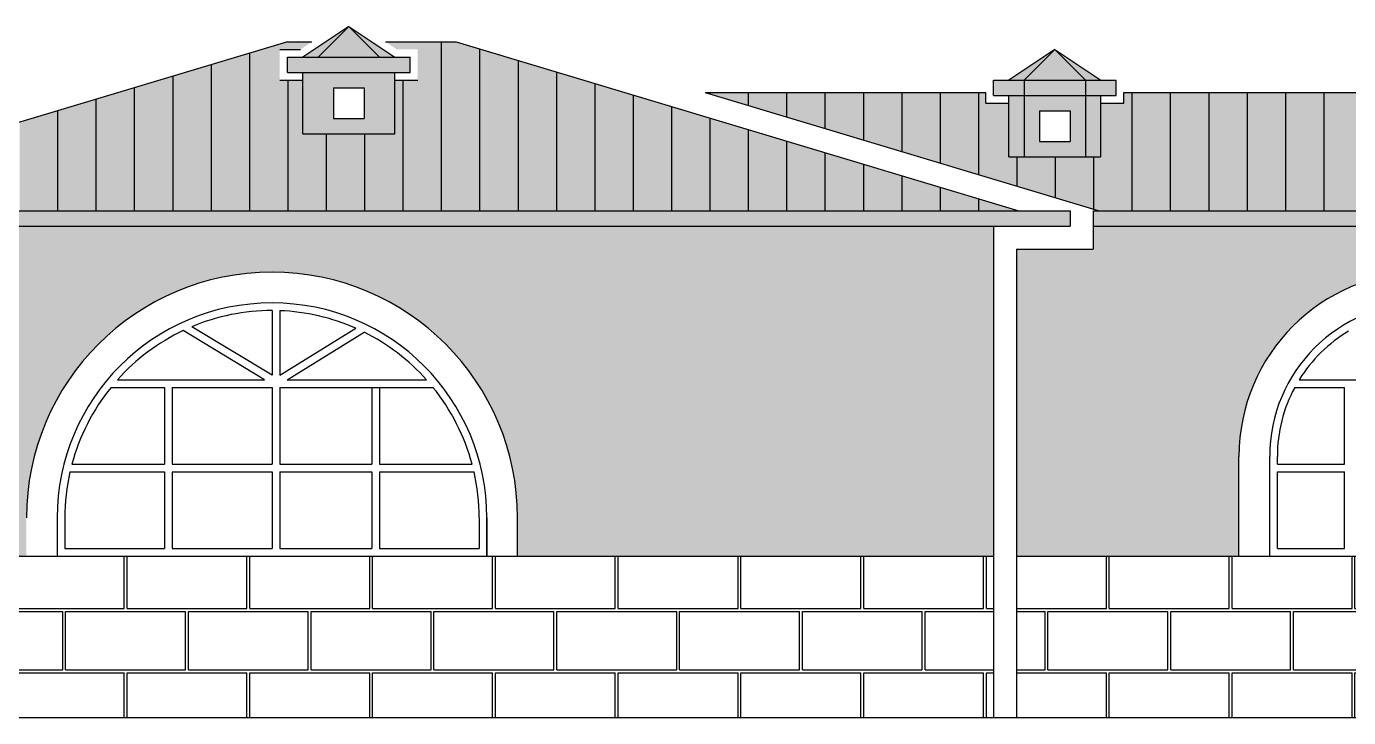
# Model space of a CAD drawing. Extents: x 9483 to 67306, y -5730 to 5191.
# Drawn here: x 30892 to 31753, y -2460 to -2010 of the extents above; entities that cross this region are included whole.
import ezdxf

# ---------------------------------------------------------------- set-up
doc = ezdxf.new("R2010")
doc.units = 0
doc.header["$MEASUREMENT"] = 0
for name, color, linetype in [('duvar', 3, 'CONTINUOUS'), ('kolon', 1, 'CONTINUOUS'), ('Layer1', 4, 'CONTINUOUS'), ('yazı', 6, 'CONTINUOUS'), ('ölçü', 5, 'CONTINUOUS')]:
    doc.layers.add(name, color=color, linetype=linetype)

msp = doc.modelspace()

# ---------------------------------------------------------------- hatches: boundary and pattern name
at = {"layer": 'Layer1'}
h = msp.add_hatch(color=6, dxfattribs=at)
h.dxf.hatch_style = 1
h.set_gradient(color1=(255, 0, 0), color2=(255, 219, 219), one_color=1, tint=0.93, name='CYLINDER')
h.paths.add_polyline_path([(31101.78178, -2010.18149), (31071.78178, -2030.18149), (31081.78178, -2030.18149)])
h = msp.add_hatch(color=6, dxfattribs=at)
h.dxf.hatch_style = 1
h.set_gradient(color1=(255, 0, 0), color2=(255, 219, 219), one_color=1, tint=0.93, name='CYLINDER')
h.paths.add_polyline_path([(31101.78178, -2010.18149), (31081.78178, -2030.18149), (31121.78178, -2030.18149)])
h = msp.add_hatch(color=6, dxfattribs=at)
h.dxf.hatch_style = 1
h.set_gradient(color1=(255, 0, 0), color2=(255, 219, 219), one_color=1, tint=0.93, name='CYLINDER')
h.paths.add_polyline_path([(31101.78178, -2010.18149), (31121.78178, -2030.18149), (31131.78178, -2030.18149)])
h = msp.add_hatch(color=3, dxfattribs=at)
h.dxf.hatch_style = 1
h.set_gradient(color1=(255, 0, 0), color2=(255, 209, 209), one_color=1, tint=0.91, name='CYLINDER')
h.paths.add_polyline_path([(31062.2768, -2045.18149), (31056.78178, -2045.18149), (31056.78178, -2025.18149), (31070.2679, -2025.18149), (31077.7679, -2020.18149), (31061.78178, -2020.18149), (31037.2768, -2027.53298), (31037.2768, -2130.18149), (31062.2768, -2130.18149)])
h = msp.add_hatch(color=3, dxfattribs=at)
h.dxf.hatch_style = 1
h.set_gradient(color1=(255, 0, 0), color2=(255, 209, 209), one_color=1, tint=0.91, name='CYLINDER')
h.paths.add_polyline_path([(31162.2768, -2020.18149), (31125.79565, -2020.18149), (31133.29565, -2025.18149), (31146.78178, -2025.18149), (31146.78178, -2045.18149), (31137.2768, -2045.18149), (31137.2768, -2130.18149), (31162.2768, -2130.18149)])
h = msp.add_hatch(color=35, dxfattribs=at)
h.dxf.hatch_style = 1
h.set_gradient(color1=(255, 0, 0), color2=(255, 209, 209), one_color=1, tint=0.91, name='CYLINDER')
h.paths.add_polyline_path([(31187.2768, -2024.82999), (31171.78178, -2020.18149), (31162.2768, -2020.18149), (31162.2768, -2130.18149), (31187.2768, -2130.18149)])
h = msp.add_hatch(color=35, dxfattribs=at)
h.dxf.hatch_style = 1
h.set_gradient(color1=(255, 0, 0), color2=(255, 209, 209), one_color=1, tint=0.91, name='CYLINDER')
h.paths.add_polyline_path([(31037.2768, -2027.53298), (31012.2768, -2035.03298), (31012.2768, -2130.18149), (31037.2768, -2130.18149)])
h = msp.add_hatch(color=6, dxfattribs=at)
h.dxf.hatch_style = 1
h.set_gradient(color1=(255, 0, 0), color2=(255, 219, 219), one_color=1, tint=0.93, name='CYLINDER')
h.paths.add_polyline_path([(31141.78178, -2030.18149), (31061.78178, -2030.18149), (31061.78178, -2040.18149), (31141.78178, -2040.18149)])
h = msp.add_hatch(color=35, dxfattribs=at)
h.dxf.hatch_style = 1
h.set_gradient(color1=(255, 0, 0), color2=(255, 209, 209), one_color=1, tint=0.91, name='CYLINDER')
h.paths.add_polyline_path([(31212.2768, -2032.32999), (31187.2768, -2024.82999), (31187.2768, -2130.18149), (31212.2768, -2130.18149)])
h = msp.add_hatch(color=35, dxfattribs=at)
h.dxf.hatch_style = 1
h.set_gradient(color1=(255, 0, 0), color2=(255, 209, 209), one_color=1, tint=0.91, name='CYLINDER')
h.paths.add_polyline_path([(31237.2768, -2039.82999), (31212.2768, -2032.32999), (31212.2768, -2130.18149), (31237.2768, -2130.18149)])
h = msp.add_hatch(color=6, dxfattribs=at)
h.dxf.hatch_style = 1
h.set_gradient(color1=(255, 0, 0), color2=(255, 219, 219), one_color=1, tint=0.93, name='CYLINDER')
h.paths.add_polyline_path([(31561.78178, -2025.18149), (31531.78178, -2045.18149), (31541.78178, -2045.18149)])
h = msp.add_hatch(color=6, dxfattribs=at)
h.dxf.hatch_style = 1
h.set_gradient(color1=(255, 0, 0), color2=(255, 219, 219), one_color=1, tint=0.93, name='CYLINDER')
h.paths.add_polyline_path([(31561.78178, -2025.18149), (31541.78178, -2045.18149), (31581.78178, -2045.18149)])
h = msp.add_hatch(color=6, dxfattribs=at)
h.dxf.hatch_style = 1
h.set_gradient(color1=(255, 0, 0), color2=(255, 219, 219), one_color=1, tint=0.93, name='CYLINDER')
h.paths.add_polyline_path([(31561.78178, -2025.18149), (31581.78178, -2045.18149), (31591.78178, -2045.18149)])
h = msp.add_hatch(color=35, dxfattribs=at)
h.dxf.hatch_style = 1
h.set_gradient(color1=(255, 0, 0), color2=(255, 209, 209), one_color=1, tint=0.91, name='CYLINDER')
h.paths.add_polyline_path([(31012.2768, -2035.03298), (30987.2768, -2042.53298), (30987.2768, -2130.18149), (31012.2768, -2130.18149)])
h = msp.add_hatch(color=3, dxfattribs=at)
h.dxf.hatch_style = 1
h.set_gradient(color1=(255, 191, 0), color2=(255, 240, 194), one_color=1, tint=0.88, name='INVSPHERICAL')
h.paths.add_polyline_path([(31081.78178, -2040.18149), (31071.78178, -2040.18149), (31071.78178, -2080.18149), (31081.78178, -2080.18149)])
h.paths.add_polyline_path([(31131.78178, -2040.18149), (31121.78178, -2040.18149), (31121.78178, -2080.18149), (31131.78178, -2080.18149)])
h = msp.add_hatch(color=3, dxfattribs=at)
h.dxf.hatch_style = 1
h.set_gradient(color1=(255, 191, 0), color2=(255, 240, 194), one_color=1, tint=0.88, name='CYLINDER')
h.paths.add_polyline_path([(31121.78178, -2040.18149), (31081.78178, -2040.18149), (31081.78178, -2080.18149), (31121.78178, -2080.18149)])
h.paths.add_polyline_path([(31091.78178, -2050.18149), (31111.78178, -2050.18149), (31111.78178, -2070.18149), (31091.78178, -2070.18149)], flags=16)
h = msp.add_hatch(color=35, dxfattribs=at)
h.dxf.hatch_style = 1
h.set_gradient(color1=(255, 0, 0), color2=(255, 209, 209), one_color=1, tint=0.91, name='CYLINDER')
h.paths.add_polyline_path([(31262.2768, -2047.32999), (31237.2768, -2039.82999), (31237.2768, -2130.18149), (31262.2768, -2130.18149)])
h = msp.add_hatch(color=35, dxfattribs=at)
h.dxf.hatch_style = 1
h.set_gradient(color1=(255, 0, 0), color2=(255, 209, 209), one_color=1, tint=0.91, name='CYLINDER')
h.paths.add_polyline_path([(30962.2768, -2050.03298), (30937.2768, -2057.53298), (30937.2768, -2130.18149), (30962.2768, -2130.18149)])
h = msp.add_hatch(color=35, dxfattribs=at)
h.dxf.hatch_style = 1
h.set_gradient(color1=(255, 0, 0), color2=(255, 209, 209), one_color=1, tint=0.91, name='CYLINDER')
h.paths.add_polyline_path([(30987.2768, -2042.53298), (30962.2768, -2050.03298), (30962.2768, -2130.18149), (30987.2768, -2130.18149)])
h = msp.add_hatch(color=3, dxfattribs=at)
h.dxf.hatch_style = 1
h.set_gradient(color1=(255, 0, 0), color2=(255, 209, 209), one_color=1, tint=0.91, name='CYLINDER')
h.paths.add_polyline_path([(31087.2768, -2080.18149), (31071.78178, -2080.18149), (31071.78178, -2045.18149), (31062.2768, -2045.18149), (31062.2768, -2130.18149), (31087.2768, -2130.18149)])
h = msp.add_hatch(color=3, dxfattribs=at)
h.dxf.hatch_style = 1
h.set_gradient(color1=(255, 0, 0), color2=(255, 209, 209), one_color=1, tint=0.91, name='CYLINDER')
h.paths.add_polyline_path([(31137.2768, -2045.18149), (31131.78178, -2045.18149), (31131.78178, -2080.18149), (31112.2768, -2080.18149), (31112.2768, -2130.18149), (31137.2768, -2130.18149)])
h = msp.add_hatch(color=35, dxfattribs=at)
h.dxf.hatch_style = 1
h.set_gradient(color1=(255, 0, 0), color2=(255, 209, 209), one_color=1, tint=0.91, name='CYLINDER')
h.paths.add_polyline_path([(31287.2768, -2054.82999), (31262.2768, -2047.32999), (31262.2768, -2130.18149), (31287.2768, -2130.18149)])
h = msp.add_hatch(color=6, dxfattribs=at)
h.dxf.hatch_style = 1
h.set_gradient(color1=(255, 0, 0), color2=(255, 219, 219), one_color=1, tint=0.93, name='CYLINDER')
h.paths.add_polyline_path([(31541.78178, -2045.18149), (31521.78178, -2045.18149), (31521.78178, -2055.18149), (31541.78178, -2055.18149)])
h.paths.add_polyline_path([(31581.78178, -2045.18149), (31541.78178, -2045.18149), (31541.78178, -2055.18149), (31581.78178, -2055.18149)])
h.paths.add_polyline_path([(31601.78178, -2045.18149), (31581.78178, -2045.18149), (31581.78178, -2055.18149), (31601.78178, -2055.18149)])
h = msp.add_hatch(color=35, dxfattribs=at)
h.dxf.hatch_style = 1
h.set_gradient(color1=(255, 0, 0), color2=(255, 209, 209), one_color=1, tint=0.91, name='CYLINDER')
h.paths.add_polyline_path([(30937.2768, -2057.53298), (30912.2768, -2065.03298), (30912.2768, -2130.18149), (30937.2768, -2130.18149)])
h = msp.add_hatch(color=35, dxfattribs=at)
h.dxf.hatch_style = 1
h.set_gradient(color1=(255, 0, 0), color2=(255, 209, 209), one_color=1, tint=0.91, name='CYLINDER')
h.paths.add_polyline_path([(31312.2768, -2062.32999), (31287.2768, -2054.82999), (31287.2768, -2130.18149), (31312.2768, -2130.18149)])
h = msp.add_hatch(color=35, dxfattribs=at)
h.dxf.hatch_style = 1
h.set_gradient(color1=(255, 0, 0), color2=(255, 209, 209), one_color=1, tint=0.91, name='CYLINDER')
h.paths.add_polyline_path([(31362.2768, -2053.18149), (31337.2768, -2053.18149), (31337.2768, -2054.16953), (31362.2768, -2061.66953)])
h = msp.add_hatch(color=35, dxfattribs=at)
h.dxf.hatch_style = 1
h.set_gradient(color1=(255, 0, 0), color2=(255, 209, 209), one_color=1, tint=0.91, name='CYLINDER')
h.paths.add_polyline_path([(31387.2768, -2053.18149), (31362.2768, -2053.18149), (31362.2768, -2061.66953), (31387.2768, -2069.16953)])
h = msp.add_hatch(color=35, dxfattribs=at)
h.dxf.hatch_style = 1
h.set_gradient(color1=(255, 0, 0), color2=(255, 209, 209), one_color=1, tint=0.91, name='CYLINDER')
h.paths.add_polyline_path([(31412.2768, -2053.18149), (31387.2768, -2053.18149), (31387.2768, -2069.16953), (31412.2768, -2076.66953)])
h = msp.add_hatch(color=35, dxfattribs=at)
h.dxf.hatch_style = 1
h.set_gradient(color1=(255, 0, 0), color2=(255, 209, 209), one_color=1, tint=0.91, name='CYLINDER')
h.paths.add_polyline_path([(31437.2768, -2053.18149), (31412.2768, -2053.18149), (31412.2768, -2076.66953), (31437.2768, -2084.16953)])
h = msp.add_hatch(color=35, dxfattribs=at)
h.dxf.hatch_style = 1
h.set_gradient(color1=(255, 0, 0), color2=(255, 209, 209), one_color=1, tint=0.91, name='CYLINDER')
h.paths.add_polyline_path([(31462.2768, -2053.18149), (31437.2768, -2053.18149), (31437.2768, -2084.16953), (31462.2768, -2091.66953)])
h = msp.add_hatch(color=35, dxfattribs=at)
h.dxf.hatch_style = 1
h.set_gradient(color1=(255, 0, 0), color2=(255, 209, 209), one_color=1, tint=0.91, name='CYLINDER')
h.paths.add_polyline_path([(31487.2768, -2053.18149), (31462.2768, -2053.18149), (31462.2768, -2091.66953), (31487.2768, -2099.16953)])
h = msp.add_hatch(color=35, dxfattribs=at)
h.dxf.hatch_style = 1
h.set_gradient(color1=(255, 0, 0), color2=(255, 209, 209), one_color=1, tint=0.91, name='CYLINDER')
h.paths.add_polyline_path([(31512.2768, -2053.18149), (31487.2768, -2053.18149), (31487.2768, -2099.16953), (31512.2768, -2106.66953)])
h = msp.add_hatch(color=6, dxfattribs=at)
h.dxf.hatch_style = 1
h.set_gradient(color1=(255, 0, 0), color2=(255, 219, 219), one_color=1, tint=0.93, name='CYLINDER')
h.paths.add_polyline_path([(31531.78178, -2060.18149), (31516.78178, -2060.18149), (31516.78178, -2053.18149), (31512.2768, -2053.18149), (31512.2768, -2106.66953), (31537.2768, -2114.16953), (31537.2768, -2095.18149), (31531.78178, -2095.18149)])
h = msp.add_hatch(color=6, dxfattribs=at)
h.dxf.hatch_style = 1
h.set_gradient(color1=(255, 223, 127), color2=(255, 246, 219), one_color=1, tint=0.93, name='CYLINDER')
h.paths.add_polyline_path([(31541.78178, -2055.18149), (31531.78178, -2055.18149), (31531.78178, -2095.18149), (31541.78178, -2095.18149)])
h.paths.add_polyline_path([(31591.78178, -2055.18149), (31581.78178, -2055.18149), (31581.78178, -2095.18149), (31591.78178, -2095.18149)])
h = msp.add_hatch(color=6, dxfattribs=at)
h.dxf.hatch_style = 1
h.set_gradient(color1=(255, 223, 127), color2=(255, 231, 158), one_color=1, tint=0.81, name='CYLINDER')
h.paths.add_polyline_path([(31581.78178, -2055.18149), (31541.78178, -2055.18149), (31541.78178, -2095.18149), (31581.78178, -2095.18149)])
h.paths.add_polyline_path([(31551.78178, -2065.18149), (31571.78178, -2065.18149), (31571.78178, -2085.18149), (31551.78178, -2085.18149)], flags=16)
h = msp.add_hatch(color=6, dxfattribs=at)
h.dxf.hatch_style = 1
h.set_gradient(color1=(255, 0, 0), color2=(255, 219, 219), one_color=1, tint=0.93, name='CYLINDER')
h.paths.add_polyline_path([(31612.2768, -2053.18149), (31606.78178, -2053.18149), (31606.78178, -2060.18149), (31591.78178, -2060.18149), (31591.78178, -2095.18149), (31587.2768, -2095.18149), (31587.2768, -2129.16953), (31590.64998, -2130.18149), (31612.2768, -2130.18149)])
h = msp.add_hatch(color=35, dxfattribs=at)
h.dxf.hatch_style = 1
h.set_gradient(color1=(255, 0, 0), color2=(255, 209, 209), one_color=1, tint=0.91, name='CYLINDER')
h.paths.add_polyline_path([(31637.2768, -2053.18149), (31612.2768, -2053.18149), (31612.2768, -2130.18149), (31637.2768, -2130.18149)])
h = msp.add_hatch(color=35, dxfattribs=at)
h.dxf.hatch_style = 1
h.set_gradient(color1=(255, 0, 0), color2=(255, 209, 209), one_color=1, tint=0.91, name='CYLINDER')
h.paths.add_polyline_path([(31662.2768, -2053.18149), (31637.2768, -2053.18149), (31637.2768, -2130.18149), (31662.2768, -2130.18149)])
h = msp.add_hatch(color=35, dxfattribs=at)
h.dxf.hatch_style = 1
h.set_gradient(color1=(255, 0, 0), color2=(255, 209, 209), one_color=1, tint=0.91, name='CYLINDER')
h.paths.add_polyline_path([(31687.2768, -2053.18149), (31662.2768, -2053.18149), (31662.2768, -2130.18149), (31687.2768, -2130.18149)])
h = msp.add_hatch(color=35, dxfattribs=at)
h.dxf.hatch_style = 1
h.set_gradient(color1=(255, 0, 0), color2=(255, 209, 209), one_color=1, tint=0.91, name='CYLINDER')
h.paths.add_polyline_path([(31712.2768, -2053.18149), (31687.2768, -2053.18149), (31687.2768, -2130.18149), (31712.2768, -2130.18149)])
h = msp.add_hatch(color=35, dxfattribs=at)
h.dxf.hatch_style = 1
h.set_gradient(color1=(255, 0, 0), color2=(255, 209, 209), one_color=1, tint=0.91, name='CYLINDER')
h.paths.add_polyline_path([(31712.2768, -2130.18149), (31737.2768, -2130.18149), (31737.2768, -2053.18149), (31712.2768, -2053.18149)])
h = msp.add_hatch(color=35, dxfattribs=at)
h.dxf.hatch_style = 1
h.set_gradient(color1=(255, 0, 0), color2=(255, 209, 209), one_color=1, tint=0.91, name='CYLINDER')
h.paths.add_polyline_path([(31737.2768, -2130.18149), (31762.2768, -2130.18149), (31762.2768, -2053.18149), (31737.2768, -2053.18149)])
h = msp.add_hatch(color=35, dxfattribs=at)
h.dxf.hatch_style = 1
h.set_gradient(color1=(255, 0, 0), color2=(255, 209, 209), one_color=1, tint=0.91, name='CYLINDER')
h.paths.add_polyline_path([(30912.2768, -2065.03298), (30887.2768, -2072.53298), (30887.2768, -2130.18149), (30912.2768, -2130.18149)])
h = msp.add_hatch(color=35, dxfattribs=at)
h.dxf.hatch_style = 1
h.set_gradient(color1=(255, 0, 0), color2=(255, 209, 209), one_color=1, tint=0.91, name='CYLINDER')
h.paths.add_polyline_path([(31337.2768, -2069.82999), (31312.2768, -2062.32999), (31312.2768, -2130.18149), (31337.2768, -2130.18149)])
h = msp.add_hatch(color=35, dxfattribs=at)
h.dxf.hatch_style = 1
h.set_gradient(color1=(255, 0, 0), color2=(255, 209, 209), one_color=1, tint=0.91, name='CYLINDER')
h.paths.add_polyline_path([(31362.2768, -2077.32999), (31337.2768, -2069.82999), (31337.2768, -2130.18149), (31362.2768, -2130.18149)])
h = msp.add_hatch(color=3, dxfattribs=at)
h.dxf.hatch_style = 1
h.set_gradient(color1=(255, 0, 0), color2=(255, 209, 209), one_color=1, tint=0.91, name='CYLINDER')
h.paths.add_polyline_path([(31112.2768, -2080.18149), (31087.2768, -2080.18149), (31087.2768, -2130.18149), (31112.2768, -2130.18149)])
h = msp.add_hatch(color=35, dxfattribs=at)
h.dxf.hatch_style = 1
h.set_gradient(color1=(255, 0, 0), color2=(255, 209, 209), one_color=1, tint=0.91, name='CYLINDER')
h.paths.add_polyline_path([(31387.2768, -2084.82999), (31362.2768, -2077.32999), (31362.2768, -2130.18149), (31387.2768, -2130.18149)])
h = msp.add_hatch(color=35, dxfattribs=at)
h.dxf.hatch_style = 1
h.set_gradient(color1=(255, 0, 0), color2=(255, 209, 209), one_color=1, tint=0.91, name='CYLINDER')
h.paths.add_polyline_path([(31412.2768, -2092.32999), (31387.2768, -2084.82999), (31387.2768, -2130.18149), (31412.2768, -2130.18149)])
h = msp.add_hatch(color=35, dxfattribs=at)
h.dxf.hatch_style = 1
h.set_gradient(color1=(255, 0, 0), color2=(255, 209, 209), one_color=1, tint=0.91, name='CYLINDER')
h.paths.add_polyline_path([(31437.2768, -2099.82999), (31412.2768, -2092.32999), (31412.2768, -2130.18149), (31437.2768, -2130.18149)])
h = msp.add_hatch(color=35, dxfattribs=at)
h.dxf.hatch_style = 1
h.set_gradient(color1=(255, 0, 0), color2=(255, 209, 209), one_color=1, tint=0.91, name='CYLINDER')
h.paths.add_polyline_path([(31462.2768, -2107.32999), (31437.2768, -2099.82999), (31437.2768, -2130.18149), (31462.2768, -2130.18149)])
h = msp.add_hatch(color=6, dxfattribs=at)
h.dxf.hatch_style = 1
h.set_gradient(color1=(255, 0, 0), color2=(255, 219, 219), one_color=1, tint=0.93, name='CYLINDER')
h.paths.add_polyline_path([(31562.2768, -2095.18149), (31537.2768, -2095.18149), (31537.2768, -2114.16953), (31562.2768, -2121.66953)])
h = msp.add_hatch(color=6, dxfattribs=at)
h.dxf.hatch_style = 1
h.set_gradient(color1=(255, 0, 0), color2=(255, 219, 219), one_color=1, tint=0.93, name='CYLINDER')
h.paths.add_polyline_path([(31587.2768, -2095.18149), (31562.2768, -2095.18149), (31562.2768, -2121.66953), (31587.2768, -2129.16953)])
h = msp.add_hatch(color=35, dxfattribs=at)
h.dxf.hatch_style = 1
h.set_gradient(color1=(255, 0, 0), color2=(255, 209, 209), one_color=1, tint=0.91, name='CYLINDER')
h.paths.add_polyline_path([(31487.2768, -2114.82999), (31462.2768, -2107.32999), (31462.2768, -2130.18149), (31487.2768, -2130.18149)])
h = msp.add_hatch(color=35, dxfattribs=at)
h.dxf.hatch_style = 1
h.set_gradient(color1=(255, 0, 0), color2=(255, 209, 209), one_color=1, tint=0.91, name='CYLINDER')
h.paths.add_polyline_path([(31512.2768, -2122.32999), (31487.2768, -2114.82999), (31487.2768, -2130.18149), (31512.2768, -2130.18149)])
h = msp.add_hatch(color=35, dxfattribs=at)
h.dxf.hatch_style = 1
h.set_gradient(color1=(255, 0, 0), color2=(255, 209, 209), one_color=1, tint=0.91, name='CYLINDER')
h.paths.add_polyline_path([(31512.2768, -2122.32999), (31512.2768, -2130.18149), (31537.2768, -2130.18149), (31537.2768, -2129.82999)])
h = msp.add_hatch(color=35, dxfattribs=at)
h.dxf.hatch_style = 1
h.set_gradient(color1=(255, 191, 0), color2=(255, 210, 77), one_color=1, tint=0.65, name='CYLINDER')
h.paths.add_polyline_path([(31211.78178, -2330.18149), (31211.78178, -2355.18149), (31521.78178, -2355.18149), (31521.78178, -2140.18149), (30711.78178, -2140.18149), (30711.78178, -2355.18149), (30891.78178, -2355.18149), (30891.78178, -2330.18149, -1)])
h = msp.add_hatch(color=35, dxfattribs=at)
h.dxf.hatch_style = 1
h.set_gradient(color1=(255, 223, 127), color2=(255, 210, 77), one_color=1, tint=0.65, name='CYLINDER')
h.paths.add_polyline_path([(31921.78178, -2290.18149), (31921.78178, -2355.18149), (32081.78178, -2355.18149), (32081.78178, -2140.18149), (31586.78178, -2140.18149), (31586.78178, -2155.18149), (31536.78178, -2155.18149), (31536.78178, -2355.18149), (31681.78178, -2355.18149), (31681.78178, -2290.18149, -1)])
h = msp.add_hatch(dxfattribs=at)
h.set_pattern_fill('AR-B816C,_O', color=35, scale=5)
h.set_pattern_definition([(0, (-6362.723, -1991.117), (40, 40), [78.125, -1.875]), (0, (-6402.723, -1989.242), (40, 40), [78.125, -1.875]), (90, (-6362.723, -1991.117), (-40, 40), [-41.875, 38.125]), (90, (-6364.6, -1991.117), (-40, 40), [-41.875, 38.125])])
h.paths.add_polyline_path([(30711.78178, -2355.18149), (30711.78178, -2460.18149), (31521.78178, -2460.18149), (31521.78178, -2355.18149)])
h.paths.add_polyline_path([(31536.78178, -2355.18149), (31536.78178, -2460.18149), (32081.78178, -2460.18149), (32081.78178, -2355.18149)])
at = {"layer": 'ölçü'}
h = msp.add_hatch(color=5, dxfattribs=at)
h.dxf.hatch_style = 1
h.set_gradient(color1=(255, 0, 0), color2=(255, 204, 204), one_color=1, tint=0.9, name='CYLINDER')
h.paths.add_polyline_path([(31571.78178, -2130.18149), (30661.78178, -2130.18149), (30661.78178, -2140.18149), (31571.78178, -2140.18149)])
h.paths.add_polyline_path([(32131.78178, -2130.18149), (31586.78178, -2130.18149), (31586.78178, -2140.18149), (32131.78178, -2140.18149)])

# ---------------------------------------------------------------- linework, layer by layer
at = {"layer": 'duvar'}
for p, q in [((31521.78178, -2140.18149), (31521.78178, -2460.18149)), ((31536.78178, -2155.18149), (31536.78178, -2460.18149))]:
    msp.add_line(p, q, dxfattribs=at)
at = {"layer": 'duvar', "color": 3}
for p, q in [((31681.78178, -2355.18149), (31681.78178, -2290.18149)), ((31701.78178, -2355.18149), (31701.78178, -2290.18149)), ((30911.78178, -2330.18149), (30911.78178, -2355.18149)), ((30911.78178, -2330.18149), (30911.78178, -2355.18149)), ((31191.78178, -2355.18149), (31191.78178, -2330.1811)), ((31191.78178, -2355.18149), (31191.78178, -2330.18149)), ((31191.78178, -2330.18149), (31191.78178, -2355.18149)), ((31211.78178, -2355.18149), (31211.78178, -2330.18109)), ((31211.78178, -2355.18149), (31211.78178, -2330.18149)), ((31681.78178, -2355.18149), (31701.78178, -2355.18149))]:
    msp.add_line(p, q, dxfattribs=at)
for centre, radius in [((31051.78178, -2330.18149), 160), ((31801.78178, -2290.18149), 120), ((31051.78178, -2330.18149), 140), ((31801.78178, -2290.18149), 100)]:
    msp.add_arc(centre, radius, 360, 180, dxfattribs=at)
at = {"layer": 'kolon', "color": 1}
msp.add_line((30307.68937, -2460.18149), (32546.28345, -2460.18149), dxfattribs=at)
at = {"layer": 'Layer1', "color": 35}
for p, q in [((31101.78178, -2010.18149), (31071.78178, -2030.18149)), ((31101.78178, -2010.18149), (31081.78178, -2030.18149)), ((31101.78178, -2010.18149), (31121.78178, -2030.18149)), ((31101.78178, -2010.18149), (31131.78178, -2030.18149)), ((31061.78178, -2020.18149), (30695.11511, -2130.18149)), ((31061.78178, -2020.18149), (31077.7679, -2020.18149)), ((31125.79565, -2020.18149), (31171.78178, -2020.18149)), ((31162.2768, -2130.18149), (31162.2768, -2020.18149)), ((31171.78178, -2020.18149), (31538.44844, -2130.18149)), ((31037.2768, -2130.18149), (31037.2768, -2027.53298)), ((31056.78178, -2025.18149), (31070.2679, -2025.18149)), ((31061.78178, -2030.18149), (31141.78178, -2030.18149)), ((31187.2768, -2130.18149), (31187.2768, -2024.82999)), ((31212.2768, -2130.18149), (31212.2768, -2032.32999)), ((31561.78178, -2025.18149), (31531.78178, -2045.18149)), ((31561.78178, -2025.18149), (31541.78178, -2045.18149)), ((31561.78178, -2025.18149), (31591.78178, -2045.18149)), ((31561.78178, -2025.18149), (31581.78178, -2045.18149)), ((31012.2768, -2130.18149), (31012.2768, -2035.03298)), ((31061.78178, -2040.18149), (31141.78178, -2040.18149)), ((31237.2768, -2130.18149), (31237.2768, -2039.82999)), ((30962.2768, -2130.18149), (30962.2768, -2050.03298)), ((30987.2768, -2130.18149), (30987.2768, -2042.53298)), ((31056.78178, -2045.18149), (31071.78178, -2045.18149)), ((31062.2768, -2130.18149), (31062.2768, -2045.18149)), ((31131.78178, -2045.18149), (31146.78178, -2045.18149)), ((31137.2768, -2130.18149), (31137.2768, -2045.18149)), ((31262.2768, -2130.18149), (31262.2768, -2047.32999)), ((31521.78178, -2045.18149), (31601.78178, -2045.18149)), ((31541.78178, -2045.18149), (31541.78178, -2095.18149)), ((31581.78178, -2045.18149), (31581.78178, -2095.18149)), ((30937.2768, -2130.18149), (30937.2768, -2057.53298)), ((31091.78178, -2050.18149), (31091.78178, -2070.18149)), ((31091.78178, -2050.18149), (31111.78178, -2050.18149)), ((31111.78178, -2050.18149), (31111.78178, -2070.18149)), ((31287.2768, -2130.18149), (31287.2768, -2054.82999)), ((31333.98331, -2053.18149), (31516.78178, -2053.18149)), ((31333.98331, -2053.18149), (31590.64998, -2130.18149)), ((31337.2768, -2054.16953), (31337.2768, -2053.18149)), ((31362.2768, -2061.66953), (31362.2768, -2053.18149)), ((31387.2768, -2069.16953), (31387.2768, -2053.18149)), ((31412.2768, -2076.66953), (31412.2768, -2053.18149)), ((31437.2768, -2084.16953), (31437.2768, -2053.18149)), ((31462.2768, -2091.66953), (31462.2768, -2053.18149)), ((31487.2768, -2099.16953), (31487.2768, -2053.18149)), ((31512.2768, -2106.66953), (31512.2768, -2053.18149)), ((31521.78178, -2055.18149), (31601.78178, -2055.18149)), ((31606.78178, -2053.18149), (31841.78178, -2053.18149)), ((31612.2768, -2130.18149), (31612.2768, -2053.18149)), ((31637.2768, -2130.18149), (31637.2768, -2053.18149)), ((31662.2768, -2130.18149), (31662.2768, -2053.18149)), ((31687.2768, -2130.18149), (31687.2768, -2053.18149)), ((31712.2768, -2130.18149), (31712.2768, -2053.18149)), ((31737.2768, -2130.18149), (31737.2768, -2053.18149)), ((30912.2768, -2130.18149), (30912.2768, -2065.03298)), ((31312.2768, -2130.18149), (31312.2768, -2062.32999)), ((31516.78178, -2060.18149), (31531.78178, -2060.18149)), ((31551.78178, -2065.18149), (31571.78178, -2065.18149)), ((31551.78178, -2065.18149), (31551.78178, -2085.18149)), ((31571.78178, -2065.18149), (31571.78178, -2085.18149)), ((31591.78178, -2060.18149), (31606.78178, -2060.18149)), ((31091.78178, -2070.18149), (31111.78178, -2070.18149)), ((31337.2768, -2130.18149), (31337.2768, -2069.82999)), ((31037.2768, -2130.18149), (31037.2768, -2080.18149)), ((31071.78178, -2080.18149), (31131.78178, -2080.18149)), ((31087.2768, -2130.18149), (31087.2768, -2080.18149)), ((31112.2768, -2130.18149), (31112.2768, -2080.18149)), ((31362.2768, -2130.18149), (31362.2768, -2077.32999)), ((31387.2768, -2130.18149), (31387.2768, -2084.82999)), ((31412.2768, -2130.18149), (31412.2768, -2092.32999)), ((31551.78178, -2085.18149), (31571.78178, -2085.18149)), ((31437.2768, -2130.18149), (31437.2768, -2099.82999)), ((31531.78178, -2095.18149), (31591.78178, -2095.18149)), ((31537.2768, -2114.16953), (31537.2768, -2095.18149)), ((31562.2768, -2121.66953), (31562.2768, -2095.18149)), ((31587.2768, -2129.16953), (31587.2768, -2095.18149)), ((31462.2768, -2130.18149), (31462.2768, -2107.32999)), ((31487.2768, -2130.18149), (31487.2768, -2114.82999)), ((31512.2768, -2130.18149), (31512.2768, -2122.32999)), ((30661.78178, -2130.18149), (31571.78178, -2130.18149)), ((31537.2768, -2130.18149), (31537.2768, -2129.82999)), ((31586.78178, -2130.18149), (32131.78178, -2130.18149)), ((30661.78178, -2140.18149), (31571.78178, -2140.18149)), ((31586.78178, -2140.18149), (32131.78178, -2140.18149)), ((31536.78178, -2155.18149), (31586.78178, -2155.18149)), ((30711.78178, -2355.18149), (31521.78178, -2355.18149)), ((31536.78178, -2355.18149), (32081.78178, -2355.18149))]:
    msp.add_line(p, q, dxfattribs=at)
at = {"layer": 'Layer1', "color": 4}
for p, q in [((31051.78178, -2195.18149), (31051.78178, -2237.26205)), ((31056.78178, -2195.18149), (31056.78178, -2237.24709)), ((31046.94085, -2240.18149), (30993.92387, -2208.20828)), ((31051.78178, -2237.26205), (30999.4843, -2205.72276)), ((31056.78178, -2237.24709), (31106.42768, -2206.73585)), ((31061.55643, -2240.18149), (31111.84163, -2209.27734)), ((30946.90089, -2245.18149), (30981.78178, -2245.18149)), ((30951.15872, -2240.18149), (30981.78178, -2240.18149)), ((30951.15872, -2240.18149), (31046.94085, -2240.18149)), ((30981.78178, -2245.18149), (30981.78178, -2295.18149)), ((30986.78178, -2245.18149), (30986.78178, -2295.18149)), ((30986.78178, -2245.18149), (31051.78178, -2245.18149)), ((31051.78178, -2245.18149), (31051.78178, -2295.18149)), ((31056.78178, -2245.18149), (31056.78178, -2295.18149)), ((31056.78178, -2245.18149), (31156.66266, -2245.18149)), ((31061.55643, -2240.18149), (31152.40483, -2240.18149)), ((31116.78178, -2245.18149), (31116.78178, -2295.18149)), ((31121.78178, -2240.18149), (31152.40483, -2240.18149)), ((31121.78178, -2245.18149), (31121.78178, -2295.18149)), ((31121.78178, -2245.18149), (31156.66266, -2245.18149)), ((31718.11577, -2245.18149), (31750.53178, -2245.18149)), ((31721.0043, -2240.18149), (31795.12876, -2240.18149)), ((31750.53178, -2295.18149), (31750.53178, -2245.18149)), ((31706.78178, -2295.18149), (31706.78178, -2290.18149)), ((30921.39773, -2295.18149), (30981.78178, -2295.18149)), ((30986.78178, -2295.18149), (31051.78178, -2295.18149)), ((31056.78178, -2295.18149), (31116.78178, -2295.18149)), ((31121.78178, -2295.18149), (31182.16582, -2295.18149)), ((31706.78178, -2295.18149), (31750.53178, -2295.18149)), ((30920.15731, -2300.18149), (30981.78178, -2300.18149)), ((30981.78178, -2300.18149), (30981.78178, -2310.18149)), ((30981.78178, -2300.18149), (30981.78178, -2350.18149)), ((30986.78178, -2300.18149), (31051.78178, -2300.18149)), ((30986.78178, -2300.18149), (30986.78178, -2310.18149)), ((30986.78178, -2300.18149), (30986.78178, -2350.18149)), ((31051.78178, -2300.18149), (31051.78178, -2310.18149)), ((31051.78178, -2300.18149), (31051.78178, -2350.18149)), ((31056.78178, -2300.18149), (31116.78178, -2300.18149)), ((31056.78178, -2300.18149), (31056.78178, -2310.18149)), ((31056.78178, -2300.18149), (31056.78178, -2350.18149)), ((31116.78178, -2300.18149), (31116.78178, -2310.18149)), ((31116.78178, -2300.18149), (31116.78178, -2350.18149)), ((31121.78178, -2300.18149), (31121.78178, -2310.18149)), ((31121.78178, -2300.18149), (31183.40624, -2300.18149)), ((31121.78178, -2300.18149), (31121.78178, -2350.18149)), ((31706.78178, -2350.18149), (31706.78178, -2300.18149)), ((31706.78178, -2300.18149), (31750.53178, -2300.18149)), ((31750.53178, -2350.18149), (31750.53178, -2300.18149)), ((30916.78178, -2330.18149), (30916.78178, -2350.18149)), ((31186.78178, -2330.18149), (31186.78178, -2350.18149)), ((30916.78178, -2350.18149), (30981.78178, -2350.18149)), ((30986.78178, -2350.18149), (31051.78178, -2350.18149)), ((31056.78178, -2350.18149), (31116.78178, -2350.18149)), ((31121.78178, -2350.18149), (31186.78178, -2350.18149)), ((31706.78178, -2350.18149), (31750.53178, -2350.18149)), ((30891.78178, -2355.18149), (31211.78178, -2355.18149)), ((30911.78178, -2355.18149), (31191.78178, -2355.18149)), ((31701.78178, -2355.18149), (31901.78178, -2355.18149))]:
    msp.add_line(p, q, dxfattribs=at)
for centre, radius, start, end in [((31051.78178, -2330.18149), 135, 90, 112.79211243), ((31051.78178, -2330.18149), 135, 66.12238012, 87.87744864), ((31051.78178, -2330.18149), 135, 115.3772908, 138.1896851), ((31051.78178, -2330.18149), 135, 41.8103149, 63.58383721), ((31801.78178, -2290.18149), 95, 120.77172475, 148.24313614), ((31051.78178, -2330.18149), 135, 140.97719743, 164.97388624), ((31051.78178, -2330.18149), 135, 15.02611376, 39.02280257), ((31801.78178, -2290.18149), 95, 151.72628637, 180), ((31051.78178, -2330.18149), 135, 167.16041159, 180), ((31051.78178, -2330.18149), 135, 360, 12.83958841)]:
    msp.add_arc(centre, radius, start, end, dxfattribs=at)
at = {"layer": 'yazı', "color": 35}
for p, q in [((31061.78178, -2040.18149), (31061.78178, -2030.18149)), ((31141.78178, -2040.18149), (31141.78178, -2030.18149)), ((31071.78178, -2080.18149), (31071.78178, -2040.18149)), ((31131.78178, -2080.18149), (31131.78178, -2040.18149)), ((31521.78178, -2055.18149), (31521.78178, -2045.18149)), ((31601.78178, -2055.18149), (31601.78178, -2045.18149)), ((31516.78178, -2060.18149), (31516.78178, -2053.18149)), ((31531.78178, -2095.18149), (31531.78178, -2055.18149)), ((31591.78178, -2095.18149), (31591.78178, -2055.18149)), ((31606.78178, -2060.18149), (31606.78178, -2053.18149)), ((31571.78178, -2130.18149), (31571.78178, -2140.18149)), ((31586.78178, -2130.18149), (31586.78178, -2155.18149))]:
    msp.add_line(p, q, dxfattribs=at)

doc.saveas('drawing.dxf')
